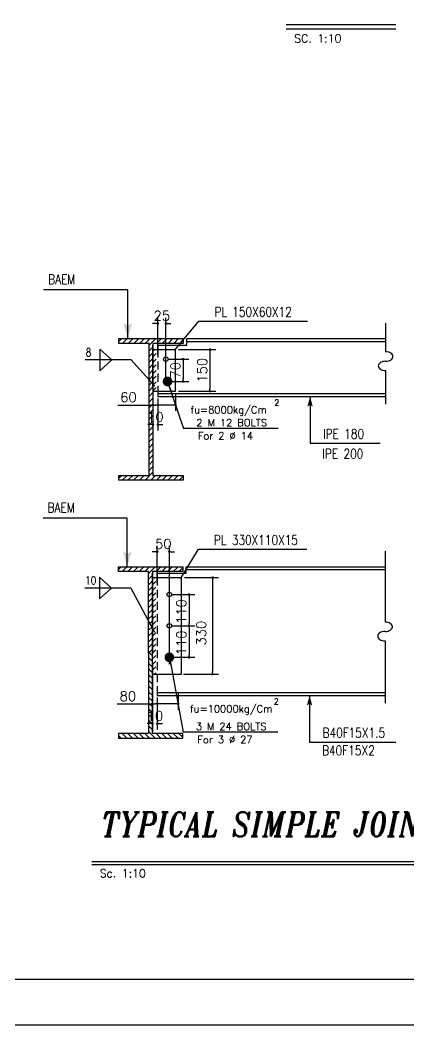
# Model space of a CAD drawing. Header units: inches. Extents: x 1387 to 2676, y -3554 to -2136.
# Drawn here: x 2513.73 to 2525.82, y -3480.53 to -3449.32 of the extents above; entities that cross this region are included whole.
import ezdxf
from ezdxf.enums import TextEntityAlignment as Align

# ---------------------------------------------------------------- set-up
doc = ezdxf.new("R2010")
doc.units = ezdxf.units.IN
doc.header["$MEASUREMENT"] = 0
doc.linetypes.add('HIDDEN', pattern=[0.375, 0.25, -0.125])
for name, color, linetype in [('1', 1, 'Continuous'), ('1R', 1, 'Continuous'), ('2Y', 2, 'Continuous'), ('3', 3, 'HIDDEN'), ('3G', 3, 'Continuous'), ('4C', 4, 'Continuous'), ('col-new', 3, 'Continuous'), ('D', 1, 'Continuous'), ('DIM', 8, 'Continuous'), ('Hatch', 1, 'Continuous'), ('LAIN-1', 1, 'HIDDEN'), ('lateral brace', 5, 'Continuous'), ('Layer4', 118, 'Continuous'), ('Pich', 2, 'Continuous'), ('TRI1', 3, 'Continuous')]:
    doc.layers.add(name, color=color, linetype=linetype)
doc.styles.add('ITALICT', font='italict')
doc.styles.add('ROMANC', font='TXT.shx')
doc.styles.add('ROMANS', font='ROMANS')
doc.styles.add('ROMANT', font='romant')
doc.dimstyles.new('1-50-2', dxfattribs={"dimtxt": 0.3, "dimasz": 0.08, "dimexe": 0.18, "dimexo": 0.0625, "dimgap": 0.09, "dimtad": 1, "dimdec": 0, "dimlfac": 500, "dimdsep": 46, "dimtxsty": 'ROMANT', "dimblk": 'DOT', "dimcen": 0.09, "dimclrd": 1, "dimclre": 1, "dimclrt": 3, "dimadec": 0, "dimazin": 0, "dimtfac": 1, "dimtdec": 0, "dimtix": 1, "dimtofl": 0, "dimtmove": 2, "dimatfit": 3, "dimldrblk": 'DOT', "dimfxl": 1, "dimtolj": 1, "dimarcsym": 0})
doc.dimstyles.new('10', dxfattribs={"dimtxt": 0.2, "dimasz": 0.09, "dimexe": 0.18, "dimexo": 0.1, "dimgap": 0, "dimtad": 0, "dimdec": 3, "dimlfac": 100, "dimrnd": 0.5, "dimzin": 12, "dimdsep": 46, "dimtxsty": 'ROMANC', "dimblk": 'DOT', "dimcen": 0, "dimclrd": 1, "dimclre": 1, "dimclrt": 2, "dimadec": 1, "dimazin": 0, "dimtfac": 1, "dimtdec": 3, "dimtmove": 2, "dimatfit": 3, "dimldrblk": 'DOT', "dimfxl": 1, "dimtvp": 0.909091, "dimtolj": 1, "dimtzin": 12, "dimarcsym": 0})

# ---------------------------------------------------------------- blocks, each defined once
blk = doc.blocks.new('DOT')
at = {"layer": 'DIM', "color": 0, "linetype": 'ByBlock'}
blk.add_line((-0.5, 0), (-1, 0), dxfattribs=at)
at = {"layer": 'DIM', "color": 0, "linetype": 'ByBlock', "const_width": 0.5}
blk.add_lwpolyline([(-0.25, 0, 1), (0.25, 0, 1)], format="xyb", close=True, dxfattribs=at)
blk = doc.blocks.new('*D2849')
at = {"layer": 'D', "color": 1, "lineweight": -2, "transparency": 16777216}
for p, q in [((2518.656, -3459.549), (2519.812, -3459.549)), ((2519.632, -3459.629), (2519.632, -3460.763)), ((2518.656, -3460.843), (2519.812, -3460.843))]:
    blk.add_line(p, q, dxfattribs=at)
at = {"layer": 'Defpoints', "color": 0, "transparency": 16777216}
for p in [(2518.593, -3459.549), (2518.593, -3460.843), (2519.632, -3460.843)]:
    blk.add_point(p, dxfattribs=at)
at = {"layer": 'D', "color": 1, "lineweight": -2, "transparency": 16777216, "xscale": 0.08, "yscale": 0.08, "zscale": 0.08}
for p, rotation in [((2519.632, -3459.549), 90), ((2519.632, -3460.843), 270)]:
    blk.add_blockref('DOT', p, dxfattribs=dict(at, rotation=rotation))
at = {"layer": 'D', "color": 2, "transparency": 16777216, "insert": (2519.392, -3460.196), "char_height": 0.3, "attachment_point": 5, "rotation": 90, "style": 'ROMANS'}
blk.add_mtext('\\A1;150', dxfattribs=at)
blk = doc.blocks.new('_Dot')
at = {"layer": 'DIM', "color": 0, "lineweight": -2}
blk.add_line((-0.5, 0), (-1, 0), dxfattribs=at)
at = {"layer": 'DIM', "color": 0, "const_width": 0.5}
blk.add_lwpolyline([(-0.25, 0, 1), (0.25, 0, 1)], format="xyb", close=True, dxfattribs=at)
blk = doc.blocks.new('*D2889')
at = {"layer": 'D', "color": 1, "lineweight": -2, "transparency": 16777216}
for p, q in [((2517.86, -3461.072), (2517.86, -3462.063)), ((2518.01, -3461.072), (2518.01, -3462.063)), ((2517.78, -3461.883), (2517.7, -3461.883)), ((2518.09, -3461.883), (2518.17, -3461.883))]:
    blk.add_line(p, q, dxfattribs=at)
at = {"layer": 'Defpoints', "color": 0, "transparency": 16777216}
for p in [(2517.86, -3461.01), (2518.01, -3461.01), (2517.86, -3461.883)]:
    blk.add_point(p, dxfattribs=at)
at = {"layer": 'D', "color": 1, "lineweight": -2, "transparency": 16777216, "xscale": 0.08, "yscale": 0.08, "zscale": 0.08}
blk.add_blockref('DOT', (2517.86, -3461.883), dxfattribs=at)
at = {"layer": 'D', "color": 1, "lineweight": -2, "transparency": 16777216, "xscale": 0.08, "yscale": 0.08, "zscale": 0.08, "rotation": 180}
blk.add_blockref('DOT', (2518.01, -3461.883), dxfattribs=at)
at = {"layer": 'D', "color": 2, "transparency": 16777216, "insert": (2517.935, -3461.643), "char_height": 0.3, "attachment_point": 5, "style": 'ROMANS'}
blk.add_mtext('\\A1;10', dxfattribs=at)
blk = doc.blocks.new('*D2850')
at = {"layer": 'D', "color": 1, "lineweight": -2, "transparency": 16777216}
for p, q in [((2517.93, -3458.743), (2517.85, -3458.743)), ((2518.01, -3459.719), (2518.01, -3458.563)), ((2518.26, -3460.461), (2518.26, -3458.563)), ((2518.34, -3458.743), (2518.42, -3458.743))]:
    blk.add_line(p, q, dxfattribs=at)
at = {"layer": 'Defpoints', "color": 0, "transparency": 16777216}
for p in [(2518.26, -3458.743), (2518.01, -3459.782), (2518.26, -3460.523)]:
    blk.add_point(p, dxfattribs=at)
at = {"layer": 'D', "color": 1, "lineweight": -2, "transparency": 16777216, "xscale": 0.08, "yscale": 0.08, "zscale": 0.08}
blk.add_blockref('DOT', (2518.01, -3458.743), dxfattribs=at)
at = {"layer": 'D', "color": 1, "lineweight": -2, "transparency": 16777216, "xscale": 0.08, "yscale": 0.08, "zscale": 0.08, "rotation": 180}
blk.add_blockref('DOT', (2518.26, -3458.743), dxfattribs=at)
at = {"layer": 'D', "color": 2, "transparency": 16777216, "insert": (2518.135, -3458.503), "char_height": 0.3, "attachment_point": 5, "style": 'ROMANS'}
blk.add_mtext('\\A1;25', dxfattribs=at)
blk = doc.blocks.new('*D2851')
at = {"layer": 'D', "color": 1, "lineweight": -2, "transparency": 16777216}
for p, q in [((2518.323, -3459.849), (2518.979, -3459.849)), ((2518.799, -3459.929), (2518.799, -3460.463)), ((2518.224, -3460.543), (2518.979, -3460.543))]:
    blk.add_line(p, q, dxfattribs=at)
at = {"layer": 'Defpoints', "color": 0, "transparency": 16777216}
for p in [(2518.26, -3459.849), (2518.162, -3460.543), (2518.799, -3460.543)]:
    blk.add_point(p, dxfattribs=at)
at = {"layer": 'D', "color": 1, "lineweight": -2, "transparency": 16777216, "xscale": 0.08, "yscale": 0.08, "zscale": 0.08}
for p, rotation in [((2518.799, -3459.849), 90), ((2518.799, -3460.543), 270)]:
    blk.add_blockref('DOT', p, dxfattribs=dict(at, rotation=rotation))
at = {"layer": 'D', "color": 2, "transparency": 16777216, "insert": (2518.559, -3460.196), "char_height": 0.3, "attachment_point": 5, "rotation": 90, "style": 'ROMANS'}
blk.add_mtext('\\A1;70', dxfattribs=at)
blk = doc.blocks.new('*D2890')
at = {"layer": 'D', "color": 1, "lineweight": -2, "transparency": 16777216}
for p, q in [((2517.86, -3460.905), (2517.86, -3461.454)), ((2518.56, -3460.905), (2518.56, -3461.454)), ((2516.77, -3461.274), (2517.86, -3461.274)), ((2518.48, -3461.274), (2517.94, -3461.274))]:
    blk.add_line(p, q, dxfattribs=at)
at = {"layer": 'Defpoints', "color": 0, "transparency": 16777216}
for p in [(2517.86, -3460.843), (2518.56, -3460.843), (2517.86, -3461.274)]:
    blk.add_point(p, dxfattribs=at)
at = {"layer": 'D', "color": 1, "lineweight": -2, "transparency": 16777216, "xscale": 0.08, "yscale": 0.08, "zscale": 0.08, "rotation": 180}
blk.add_blockref('DOT', (2517.86, -3461.274), dxfattribs=at)
at = {"layer": 'D', "color": 1, "lineweight": -2, "transparency": 16777216, "xscale": 0.08, "yscale": 0.08, "zscale": 0.08}
blk.add_blockref('DOT', (2518.56, -3461.274), dxfattribs=at)
at = {"layer": 'D', "color": 2, "transparency": 16777216, "insert": (2517.096, -3461.034), "char_height": 0.3, "attachment_point": 5, "style": 'ROMANS'}
blk.add_mtext('\\A1;60', dxfattribs=at)
blk = doc.blocks.new('*D2855')
at = {"layer": 'D', "color": 1, "lineweight": -2, "transparency": 16777216}
for p, q in [((2518.84, -3466.635), (2519.896, -3466.635)), ((2519.716, -3466.715), (2519.716, -3469.555)), ((2518.807, -3469.635), (2519.896, -3469.635))]:
    blk.add_line(p, q, dxfattribs=at)
at = {"layer": 'Defpoints', "color": 0, "transparency": 16777216}
for p in [(2518.778, -3466.635), (2518.745, -3469.635), (2519.716, -3469.635)]:
    blk.add_point(p, dxfattribs=at)
at = {"layer": 'D', "color": 1, "lineweight": -2, "transparency": 16777216, "xscale": 0.08, "yscale": 0.08, "zscale": 0.08}
for p, rotation in [((2519.716, -3466.635), 90), ((2519.716, -3469.635), 270)]:
    blk.add_blockref('DOT', p, dxfattribs=dict(at, rotation=rotation))
at = {"layer": 'D', "color": 2, "transparency": 16777216, "insert": (2519.362, -3468.36), "char_height": 0.3, "attachment_point": 5, "rotation": 90, "style": 'ROMANS'}
blk.add_mtext('\\A1;330', dxfattribs=at)
blk = doc.blocks.new('*D2893')
at = {"layer": 'D', "color": 1, "lineweight": -2, "transparency": 16777216}
for p, q in [((2517.845, -3470.358), (2517.845, -3471.349)), ((2517.995, -3470.358), (2517.995, -3471.349)), ((2517.765, -3471.169), (2517.685, -3471.169)), ((2518.075, -3471.169), (2518.155, -3471.169))]:
    blk.add_line(p, q, dxfattribs=at)
at = {"layer": 'Defpoints', "color": 0, "transparency": 16777216}
for p in [(2517.845, -3470.296), (2517.995, -3470.296), (2517.845, -3471.169)]:
    blk.add_point(p, dxfattribs=at)
at = {"layer": 'D', "color": 1, "lineweight": -2, "transparency": 16777216, "xscale": 0.08, "yscale": 0.08, "zscale": 0.08}
blk.add_blockref('DOT', (2517.845, -3471.169), dxfattribs=at)
at = {"layer": 'D', "color": 1, "lineweight": -2, "transparency": 16777216, "xscale": 0.08, "yscale": 0.08, "zscale": 0.08, "rotation": 180}
blk.add_blockref('DOT', (2517.995, -3471.169), dxfattribs=at)
at = {"layer": 'D', "color": 2, "transparency": 16777216, "insert": (2517.92, -3470.929), "char_height": 0.3, "attachment_point": 5, "style": 'ROMANS'}
blk.add_mtext('\\A1;10', dxfattribs=at)
blk = doc.blocks.new('*D2856')
at = {"layer": 'D', "color": 1, "lineweight": -2, "transparency": 16777216}
for p, q in [((2517.915, -3465.829), (2517.835, -3465.829)), ((2517.995, -3466.805), (2517.995, -3465.649)), ((2518.37, -3469.322), (2518.37, -3465.649)), ((2518.45, -3465.829), (2518.53, -3465.829))]:
    blk.add_line(p, q, dxfattribs=at)
at = {"layer": 'Defpoints', "color": 0, "transparency": 16777216}
for p in [(2518.37, -3465.829), (2517.995, -3466.868), (2518.37, -3469.384)]:
    blk.add_point(p, dxfattribs=at)
at = {"layer": 'D', "color": 1, "lineweight": -2, "transparency": 16777216, "xscale": 0.08, "yscale": 0.08, "zscale": 0.08}
blk.add_blockref('DOT', (2517.995, -3465.829), dxfattribs=at)
at = {"layer": 'D', "color": 1, "lineweight": -2, "transparency": 16777216, "xscale": 0.08, "yscale": 0.08, "zscale": 0.08, "rotation": 180}
blk.add_blockref('DOT', (2518.37, -3465.829), dxfattribs=at)
at = {"layer": 'D', "color": 2, "transparency": 16777216, "insert": (2518.182, -3465.589), "char_height": 0.3, "attachment_point": 5, "style": 'ROMANS'}
blk.add_mtext('\\A1;50', dxfattribs=at)
blk = doc.blocks.new('*D2857')
at = {"layer": 'D', "color": 1, "lineweight": -2, "transparency": 16777216}
for p, q in [((2518.432, -3468.135), (2519.163, -3468.135)), ((2518.983, -3468.215), (2518.983, -3469.03)), ((2518.432, -3469.11), (2519.163, -3469.11))]:
    blk.add_line(p, q, dxfattribs=at)
at = {"layer": 'Defpoints', "color": 0, "transparency": 16777216}
for p in [(2518.37, -3468.135), (2518.37, -3469.11), (2518.983, -3469.11)]:
    blk.add_point(p, dxfattribs=at)
at = {"layer": 'D', "color": 1, "lineweight": -2, "transparency": 16777216, "xscale": 0.08, "yscale": 0.08, "zscale": 0.08}
for p, rotation in [((2518.983, -3468.135), 90), ((2518.983, -3469.11), 270)]:
    blk.add_blockref('DOT', p, dxfattribs=dict(at, rotation=rotation))
at = {"layer": 'D', "color": 2, "transparency": 16777216, "insert": (2518.743, -3468.665), "char_height": 0.3, "attachment_point": 5, "rotation": 90, "style": 'ROMANS'}
blk.add_mtext('\\A1;110', dxfattribs=at)
blk = doc.blocks.new('*D2858')
at = {"layer": 'D', "color": 1, "lineweight": -2, "transparency": 16777216}
for p, q in [((2517.845, -3470.191), (2517.845, -3470.739)), ((2518.645, -3470.191), (2518.645, -3470.739)), ((2516.747, -3470.559), (2517.845, -3470.559)), ((2518.565, -3470.559), (2517.925, -3470.559))]:
    blk.add_line(p, q, dxfattribs=at)
at = {"layer": 'Defpoints', "color": 0, "transparency": 16777216}
for p in [(2517.845, -3470.129), (2518.645, -3470.129), (2517.845, -3470.559)]:
    blk.add_point(p, dxfattribs=at)
at = {"layer": 'D', "color": 1, "lineweight": -2, "transparency": 16777216, "xscale": 0.08, "yscale": 0.08, "zscale": 0.08, "rotation": 180}
blk.add_blockref('DOT', (2517.845, -3470.559), dxfattribs=at)
at = {"layer": 'D', "color": 1, "lineweight": -2, "transparency": 16777216, "xscale": 0.08, "yscale": 0.08, "zscale": 0.08}
blk.add_blockref('DOT', (2518.645, -3470.559), dxfattribs=at)
at = {"layer": 'D', "color": 2, "transparency": 16777216, "insert": (2517.08, -3470.319), "char_height": 0.3, "attachment_point": 5, "style": 'ROMANS'}
blk.add_mtext('\\A1;80', dxfattribs=at)
blk = doc.blocks.new('*D2859')
at = {"layer": 'D', "color": 1, "lineweight": -2, "transparency": 16777216}
for p, q in [((2518.432, -3467.16), (2519.163, -3467.16)), ((2518.983, -3467.24), (2518.983, -3468.055)), ((2518.432, -3468.135), (2519.163, -3468.135))]:
    blk.add_line(p, q, dxfattribs=at)
at = {"layer": 'Defpoints', "color": 0, "transparency": 16777216}
for p in [(2518.37, -3467.16), (2518.37, -3468.135), (2518.983, -3468.135)]:
    blk.add_point(p, dxfattribs=at)
at = {"layer": 'D', "color": 1, "lineweight": -2, "transparency": 16777216, "xscale": 0.08, "yscale": 0.08, "zscale": 0.08}
for p, rotation in [((2518.983, -3467.16), 90), ((2518.983, -3468.135), 270)]:
    blk.add_blockref('DOT', p, dxfattribs=dict(at, rotation=rotation))
at = {"layer": 'D', "color": 2, "transparency": 16777216, "insert": (2518.743, -3467.69), "char_height": 0.3, "attachment_point": 5, "rotation": 90, "style": 'ROMANS'}
blk.add_mtext('\\A1;110', dxfattribs=at)

msp = doc.modelspace()

# ---------------------------------------------------------------- hatches: boundary and pattern name
at = {"layer": 'Hatch'}
h = msp.add_hatch(dxfattribs=at)
h.set_pattern_fill('ANSI31', color=256, style=0)
h.set_pattern_definition([(45, (822.21001, -4388.79758), (-0.088388348, 0.088388348), [])])
edge = h.paths.add_edge_path()
edge.add_line((2518.80045045, -3459.20989456), (2516.80045045, -3459.20989456))
edge.add_line((2516.80045045, -3459.20989456), (2516.80045045, -3459.35989456))
edge.add_line((2516.80045045, -3459.35989456), (2517.74045045, -3459.35989456))
edge.add_line((2517.74045045, -3459.35989456), (2517.74045045, -3460.36789437))
edge.add_arc((2517.74045045, -3460.39233116), 0.02443679, 0, 90.000000001, ccw=False)
edge.add_line((2517.76488724, -3460.39233116), (2517.83601366, -3460.39233116))
edge.add_arc((2517.86045045, -3460.39233116), 0.02443679, 89.999999999, 180, ccw=False)
edge.add_line((2517.86045045, -3460.36789437), (2517.86045045, -3459.35989456))
edge.add_line((2517.86045045, -3459.35989456), (2518.80045045, -3459.35989456))
edge.add_line((2518.80045045, -3459.35989456), (2518.80045045, -3459.28489456))
edge.add_line((2518.80045045, -3459.28489456), (2519.23227297, -3459.32143382))
edge.add_arc((2519.20318155, -3459.32143382), 0.02909142, -180, 0, ccw=False)
edge.add_arc((2519.20318155, -3459.32143382), 0.02909142, 0, 180, ccw=False)
edge.add_line((2519.23227297, -3459.32143382), (2518.80045045, -3459.28489456))
edge.add_line((2518.80045045, -3459.28489456), (2518.80045045, -3459.20989456))
edge = h.paths.add_edge_path()
edge.add_arc((2519.20318155, -3463.5042318), 0.02909142, 0, 180, ccw=False)
edge.add_line((2519.23227297, -3463.5042318), (2518.80045045, -3463.53489456))
edge.add_line((2518.80045045, -3463.53489456), (2518.80045045, -3463.45989456))
edge.add_line((2518.80045045, -3463.45989456), (2517.86045045, -3463.45989456))
edge.add_line((2517.86045045, -3463.45989456), (2517.86045045, -3462.22815726))
edge.add_line((2517.86045045, -3462.22815726), (2517.83770425, -3462.22815726))
edge.add_arc((2517.80861283, -3462.22815726), 0.02909142, -180, 0, ccw=False)
edge.add_arc((2517.80861283, -3462.22815726), 0.02909142, 0, 180, ccw=False)
edge.add_line((2517.83770425, -3462.22815726), (2517.86045045, -3462.22815726))
edge.add_line((2517.86045045, -3462.22815726), (2517.86045045, -3460.41676795))
edge.add_arc((2517.86045045, -3460.39233116), 0.02443679, 180, 270, ccw=False)
edge.add_line((2517.83601366, -3460.39233116), (2517.76488724, -3460.39233116))
edge.add_arc((2517.74045045, -3460.39233116), 0.02443679, -90, 0, ccw=False)
edge.add_line((2517.74045045, -3460.41676795), (2517.74045045, -3463.45989456))
edge.add_line((2517.74045045, -3463.45989456), (2516.80045045, -3463.45989456))
edge.add_line((2516.80045045, -3463.45989456), (2516.80045045, -3463.60989456))
edge.add_line((2516.80045045, -3463.60989456), (2518.80045045, -3463.60989456))
edge.add_line((2518.80045045, -3463.60989456), (2518.80045045, -3463.53489456))
edge.add_line((2518.80045045, -3463.53489456), (2519.23227297, -3463.5042318))
edge.add_arc((2519.20318155, -3463.5042318), 0.02909142, -180, 0, ccw=False)
h = msp.add_hatch(dxfattribs=at)
h.set_pattern_fill('ANSI31', color=256, style=0)
h.set_pattern_definition([(45, (801.32902, -4387.88047), (-0.088388348, 0.088388348), [])])
h.paths.add_polyline_path([(2517.86045045, -3460.84278694), (2517.88421089, -3460.84278694), (2517.86045045, -3460.40163266)], flags=17)
h.paths.add_polyline_path([(2517.96045045, -3459.54886101), (2517.86045045, -3459.54886101), (2517.86045045, -3460.40163266), (2517.88421089, -3460.84278694), (2517.96045045, -3460.84278694)])
h = msp.add_hatch(dxfattribs=at)
h.set_pattern_fill('ANSI31', color=256, style=0)
h.set_pattern_definition([(45, (801.31321, -4394.96638), (-0.088388348, 0.088388348), [])])
h.paths.add_polyline_path([(2517.84463758, -3468.5286947), (2517.84463758, -3469.63476878), (2517.84463758, -3467.48754043)], flags=17)
h.paths.add_polyline_path([(2517.94463758, -3466.63476878), (2517.84463758, -3466.63476878), (2517.84463758, -3467.48754043), (2517.84463758, -3469.63476878), (2517.94463758, -3469.63476878)])

# ---------------------------------------------------------------- linework, layer by layer
at = {"color": 1, "linetype": 'ByBlock', "ltscale": 3}
for p, q in [((2521.75661851, -3461.99852665), (2518.81042757, -3461.99852665)), ((2521.74080563, -3471.43294827), (2518.7946147, -3471.43294827))]:
    msp.add_line(p, q, dxfattribs=at)
at = {"color": 6}
msp.add_line((2515.96100146, -3475.45034673), (2550.11943413, -3475.45034673), dxfattribs=at)
at = {"color": 2}
msp.add_line((2515.96100146, -3475.55034673), (2550.11943413, -3475.55034673), dxfattribs=at)
at = {"layer": '1'}
msp.add_lwpolyline([(2495.25023678, -3479.11241667), (2576.51858695, -3479.11241667), (2576.51858695, -3422.47942003), (2495.25023678, -3422.47942003)], close=True, dxfattribs=at)
at = {"layer": '1R'}
for p, q in [((2517.07563967, -3457.6987628), (2514.46085271, -3457.6987628)), ((2518.5337574, -3459.58472412), (2519.28976552, -3458.66682557)), ((2519.28976552, -3458.66682557), (2522.66029326, -3458.66682557)), ((2517.18446697, -3459.87345009), (2515.75338906, -3459.87345009)), ((2517.18446697, -3459.87345009), (2517.9195151, -3460.69217931)), ((2522.74573613, -3462.45827363), (2524.9235405, -3462.45827363)), ((2517.0598268, -3464.78467056), (2514.44503983, -3464.78467056)), ((2518.71794452, -3466.67063188), (2519.27395265, -3465.75273334)), ((2519.27395265, -3465.75273334), (2522.64448039, -3465.75273334)), ((2517.16865409, -3466.95935786), (2515.73757618, -3466.95935786)), ((2517.16865409, -3466.95935786), (2517.90370222, -3468.32613164)), ((2522.72992325, -3471.74418139), (2525.41635191, -3471.74418139))]:
    msp.add_line(p, q, dxfattribs=at)
at = {"layer": '2Y'}
for p, q in [((2525.09402657, -3458.72704064), (2525.09402657, -3459.62175328)), ((2525.09402657, -3460.20633311), (2525.09402657, -3461.24727185)), ((2525.0782137, -3465.8129484), (2525.0782137, -3468.01423552)), ((2525.0782137, -3468.59881536), (2525.0782137, -3470.53317961))]:
    msp.add_line(p, q, dxfattribs=at)
for centre, radius, start, end in [((2525.09402657, -3459.97978414), 0.35803086, 75.201495886, 89.999999997), ((2525.12161973, -3459.8753372), 0.25000057, 57.470460436, 75.201495889), ((2525.16369087, -3459.80937381), 0.17176278, 33.001544691, 57.470460436), ((2525.02436227, -3460.10166372), 0.17176278, 122.529539564, 146.998455308), ((2525.06643342, -3460.16762712), 0.25000057, 104.798504114, 122.529539568), ((2525.09402657, -3460.27207406), 0.35803086, 90, 104.798504111), ((2525.09402657, -3459.55601233), 0.35803086, 269.999999997, 284.798504111), ((2525.12161973, -3459.66045927), 0.25000057, 284.798504114, 302.529539564), ((2525.16369087, -3459.72642266), 0.17176278, 302.529539564, 326.998455309), ((2525.22755388, -3459.76789824), 0.09561354, 326.998455304, 33.001549259), ((2524.96049927, -3460.06018815), 0.09561354, 146.998455304, 213.001529412), ((2525.02436227, -3460.01871258), 0.17176278, 213.001544691, 237.470460436), ((2525.06643342, -3459.95274918), 0.25000057, 237.470460436, 255.201495889), ((2525.09402657, -3459.84830225), 0.35803086, 255.201495889, 270.000000003), ((2525.0782137, -3468.37226638), 0.35803086, 75.201495886, 89.999999997), ((2525.10580685, -3468.26781945), 0.25000057, 57.470460436, 75.201495889), ((2525.147878, -3468.20185605), 0.17176278, 33.001544691, 57.470460436), ((2525.21174101, -3468.16038048), 0.09561354, 326.998455304, 33.001549259), ((2524.94468639, -3468.4526704), 0.09561354, 146.998455304, 213.001529412), ((2525.0085494, -3468.49414597), 0.17176278, 122.529539564, 146.998455308), ((2525.05062055, -3468.56010937), 0.25000057, 104.798504114, 122.529539568), ((2525.0782137, -3468.6645563), 0.35803086, 90, 104.798504111), ((2525.0782137, -3467.94849458), 0.35803086, 269.999999997, 284.798504111), ((2525.10580685, -3468.05294151), 0.25000057, 284.798504114, 302.529539564), ((2525.147878, -3468.11890491), 0.17176278, 302.529539564, 326.998455309), ((2525.0085494, -3468.41119483), 0.17176278, 213.001544691, 237.470460436), ((2525.05062055, -3468.34523143), 0.25000057, 237.470460436, 255.201495889), ((2525.0782137, -3468.24078449), 0.35803086, 255.201495889, 270.000000003)]:
    msp.add_arc(centre, radius, start, end, dxfattribs=at)
at = {"layer": '3'}
for points in [[(2517.07563967, -3459.20989456), (2517.07563967, -3458.81927798), (2516.94799907, -3458.73363452)], [(2517.07563967, -3459.20989456), (2517.07563967, -3458.81927798), (2517.20328027, -3458.73363452)], [(2522.74573613, -3461.00989456), (2522.74573613, -3461.26712987), (2522.66168012, -3461.32352922)], [(2522.74573613, -3461.00989456), (2522.74573613, -3461.26712987), (2522.82979213, -3461.32352922)], [(2517.0598268, -3466.29580233), (2517.0598268, -3465.90518575), (2516.93218619, -3465.81954228)], [(2517.0598268, -3466.29580233), (2517.0598268, -3465.90518575), (2517.1874674, -3465.81954228)], [(2522.72992325, -3470.29580233), (2522.72992325, -3470.55303764), (2522.64586724, -3470.60943699)], [(2522.72992325, -3470.29580233), (2522.72992325, -3470.55303764), (2522.81397926, -3470.60943699)]]:
    msp.add_solid(points, dxfattribs=at)
at = {"layer": '3G'}
for p, q in [((2522.00455051, -3449.45126342), (2525.41312587, -3449.45126342)), ((2522.00455051, -3449.58567681), (2525.41312587, -3449.58567681)), ((2518.90922083, -3459.20989456), (2525.09402657, -3459.20989456)), ((2518.90922083, -3459.41570329), (2518.90922083, -3459.20989456)), ((2518.90922083, -3459.30189456), (2525.09402657, -3459.30189456)), ((2516.20917929, -3459.53931723), (2516.58388181, -3459.87432242)), ((2516.20917929, -3459.53931723), (2516.20917929, -3460.20758296)), ((2517.86045045, -3460.75989456), (2517.86045045, -3459.41596863)), ((2517.86045045, -3459.54886101), (2518.56045045, -3459.54886101)), ((2518.01045045, -3459.41570329), (2518.90922083, -3459.41570329)), ((2518.01045045, -3459.41570329), (2518.01045045, -3459.54886101)), ((2518.56045045, -3460.84278694), (2518.56045045, -3459.54886101)), ((2516.20917929, -3460.20758296), (2516.58388181, -3459.87257777)), ((2517.86045045, -3460.84278694), (2518.56045045, -3460.84278694)), ((2518.01045045, -3460.75989456), (2518.01045045, -3461.00989456)), ((2518.01045045, -3460.91789456), (2525.09402657, -3460.91789456)), ((2518.01045045, -3461.00989456), (2525.09402657, -3461.00989456)), ((2517.84463758, -3468.84580233), (2517.84463758, -3466.5018764)), ((2517.99463758, -3466.50161105), (2518.89340796, -3466.50161105)), ((2517.99463758, -3466.50161105), (2517.99463758, -3466.63476878)), ((2518.89340796, -3466.29580233), (2525.0782137, -3466.29580233)), ((2518.89340796, -3466.50161105), (2518.89340796, -3466.29580233)), ((2518.89340796, -3466.38780233), (2525.0782137, -3466.38780233)), ((2516.19336641, -3466.625225), (2516.56806894, -3466.96023019)), ((2516.19336641, -3466.625225), (2516.19336641, -3467.29349072)), ((2517.84463758, -3466.63476878), (2518.74463758, -3466.63476878)), ((2518.74463758, -3469.63476878), (2518.74463758, -3466.63476878)), ((2516.19336641, -3467.29349072), (2516.56806894, -3466.95848553)), ((2517.84463758, -3469.2730654), (2517.84463758, -3471.41699133)), ((2517.84463758, -3469.63476878), (2518.74463758, -3469.63476878)), ((2517.99463758, -3470.04580233), (2517.99463758, -3470.29580233)), ((2517.99463758, -3470.20380233), (2525.0782137, -3470.20380233)), ((2517.99463758, -3470.29580233), (2525.0782137, -3470.29580233))]:
    msp.add_line(p, q, dxfattribs=at)
at = {"layer": 'col-new', "color": 1, "linetype": 'HIDDEN'}
for p, q in [((2518.01045045, -3459.54886101), (2518.01045045, -3460.84278694)), ((2517.99463758, -3466.63476878), (2517.99463758, -3470.1286947))]:
    msp.add_line(p, q, dxfattribs=at)
at = {"layer": 'DIM'}
msp.add_lwpolyline([(2493.83441186, -3480.52824158), (2577.93441186, -3480.52824158), (2577.93441186, -3421.06359512), (2493.83441186, -3421.06359512)], close=True, dxfattribs=at)
at = {"layer": 'Hatch'}
for p, q in [((2516.78463758, -3466.38257873), (2516.87141398, -3466.29580233)), ((2516.89819068, -3466.44580233), (2517.04819068, -3466.29580233)), ((2517.07496737, -3466.44580233), (2517.22496737, -3466.29580233)), ((2517.25174407, -3466.44580233), (2517.40174407, -3466.29580233)), ((2517.42852076, -3466.44580233), (2517.57852076, -3466.29580233)), ((2517.60529746, -3466.44580233), (2517.75529746, -3466.29580233)), ((2517.72463758, -3466.5032389), (2517.93207415, -3466.29580233)), ((2517.95885085, -3466.44580233), (2518.10885085, -3466.29580233)), ((2518.13562754, -3466.44580233), (2518.28562754, -3466.29580233)), ((2518.31240424, -3466.44580233), (2518.46240424, -3466.29580233)), ((2518.48918093, -3466.44580233), (2518.63918093, -3466.29580233)), ((2518.66595763, -3466.44580233), (2518.78463758, -3466.32712238)), ((2517.72463758, -3466.68001559), (2517.84463758, -3466.56001559)), ((2517.72463758, -3466.85679229), (2517.84463758, -3466.73679229)), ((2517.72463758, -3467.03356899), (2517.84463758, -3466.91356899)), ((2517.72463758, -3467.21034568), (2517.84463758, -3467.09034568)), ((2517.72463758, -3467.38712238), (2517.84463758, -3467.26712238)), ((2517.72463758, -3467.56389907), (2517.82552549, -3467.46301116)), ((2517.82940982, -3467.45912683), (2517.84463758, -3467.44389907)), ((2517.72463758, -3467.74067577), (2517.84463758, -3467.62067577)), ((2517.72463758, -3467.91745246), (2517.84463758, -3467.79745246)), ((2517.72463758, -3468.09422916), (2517.84463758, -3467.97422916)), ((2517.72463758, -3468.27100585), (2517.84463758, -3468.15100585)), ((2517.72463758, -3468.44778255), (2517.84463758, -3468.32778255)), ((2517.72463758, -3468.62455924), (2517.84463758, -3468.50455924)), ((2517.72463758, -3468.80133594), (2517.84463758, -3468.68133594)), ((2517.72463758, -3468.97811263), (2517.84463758, -3468.85811263)), ((2517.72463758, -3468.94075509), (2517.84463758, -3469.06075509)), ((2517.72463758, -3469.11753179), (2517.84463758, -3469.23753179)), ((2517.72463758, -3469.29430849), (2517.84463758, -3469.41430849)), ((2517.72463758, -3469.47108518), (2517.84463758, -3469.59108518)), ((2517.72463758, -3469.64786188), (2517.84463758, -3469.76786188)), ((2517.72463758, -3469.82463857), (2517.84463758, -3469.94463857)), ((2517.72463758, -3470.00141527), (2517.84463758, -3470.12141527)), ((2517.72463758, -3470.17819196), (2517.84463758, -3470.29819196)), ((2517.72463758, -3470.35496866), (2517.82552549, -3470.45585656)), ((2517.72463758, -3470.53174535), (2517.84463758, -3470.65174535)), ((2517.82940982, -3470.4597409), (2517.84463758, -3470.47496866)), ((2517.72463758, -3470.70852205), (2517.84463758, -3470.82852205)), ((2517.72463758, -3470.88529874), (2517.84463758, -3471.00529874)), ((2517.72463758, -3471.06207544), (2517.84463758, -3471.18207544)), ((2516.78463758, -3471.536289), (2516.87141398, -3471.6230654)), ((2516.89819068, -3471.4730654), (2517.04819068, -3471.6230654)), ((2517.07496737, -3471.4730654), (2517.22496737, -3471.6230654)), ((2517.25174407, -3471.4730654), (2517.40174407, -3471.6230654)), ((2517.42852076, -3471.4730654), (2517.57852076, -3471.6230654)), ((2517.60529746, -3471.4730654), (2517.75529746, -3471.6230654)), ((2517.72463758, -3471.23885213), (2517.84463758, -3471.35885213)), ((2517.72463758, -3471.41562883), (2517.93207415, -3471.6230654)), ((2517.95885085, -3471.4730654), (2518.10885085, -3471.6230654)), ((2518.13562754, -3471.4730654), (2518.28562754, -3471.6230654)), ((2518.31240424, -3471.4730654), (2518.46240424, -3471.6230654)), ((2518.48918093, -3471.4730654), (2518.63918093, -3471.6230654)), ((2518.66595763, -3471.4730654), (2518.78463758, -3471.59174535))]:
    msp.add_line(p, q, dxfattribs=at)
at = {"layer": 'LAIN-1', "ltscale": 10}
for p, q in [((2517.07563967, -3459.20989456), (2517.07563967, -3457.6987628)), ((2522.74573613, -3461.00989456), (2522.74573613, -3462.45827363)), ((2517.0598268, -3466.29580233), (2517.0598268, -3464.78467056)), ((2522.72992325, -3470.29580233), (2522.72992325, -3471.74418139))]:
    msp.add_line(p, q, dxfattribs=at)
at = {"layer": 'lateral brace'}
msp.add_lwpolyline([(2493.83441186, -3480.52824158), (2577.93441186, -3480.52824158), (2577.93441186, -3421.06359512), (2493.83441186, -3421.06359512)], close=True, dxfattribs=at)
at = {"layer": 'Layer4'}
msp.add_lwpolyline([(2577.93441186, -3421.06359512), (2493.83441186, -3421.06359512), (2493.83441186, -3480.52824158), (2577.93441186, -3480.52824158)], close=True, dxfattribs=at)
at = {"layer": 'Pich'}
for centre in [(2518.26045045, -3459.84886101), (2518.26045045, -3460.54278694), (2518.36963758, -3467.15976878), (2518.36963758, -3468.13476878), (2518.36963758, -3469.10976878)]:
    msp.add_circle(centre, 0.07, dxfattribs=at)
at = {"layer": 'TRI1', "ltscale": 10}
for points in [[(2516.80045045, -3459.20989456), (2518.80045045, -3459.20989456), (2518.80045045, -3459.35989456), (2517.86045045, -3459.35989456), (2517.86045045, -3463.45989456), (2518.80045045, -3463.45989456), (2518.80045045, -3463.60989456), (2516.80045045, -3463.60989456), (2516.80045045, -3463.45989456), (2517.74045045, -3463.45989456), (2517.74045045, -3459.35989456), (2516.80045045, -3459.35989456), (2516.80045045, -3459.20989456)], [(2516.78463758, -3466.29580233), (2518.78463758, -3466.29580233), (2518.78463758, -3466.44580233), (2517.84463758, -3466.44580233), (2517.84463758, -3468.99580233)], [(2517.72463758, -3468.99580233), (2517.72463758, -3466.44580233), (2516.78463758, -3466.44580233), (2516.78463758, -3466.29580233)], [(2516.78463758, -3471.6230654), (2518.78463758, -3471.6230654), (2518.78463758, -3471.4730654), (2517.84463758, -3471.4730654), (2517.84463758, -3468.9230654)], [(2517.72463758, -3468.9230654), (2517.72463758, -3471.4730654), (2516.78463758, -3471.4730654), (2516.78463758, -3471.6230654)]]:
    msp.add_lwpolyline(points, dxfattribs=at)

# ---------------------------------------------------------------- texts
at = {"layer": '2Y', "style": 'ROMANS', "width": 0.8}
for s, p in [('BAEM', (2514.60107817, -3457.52142841)), ('PL 150X60X12 ', (2519.77144644, -3458.53175976)), ('IPE 180', (2523.14858331, -3462.31967636)), ('IPE 200', (2523.12480541, -3462.93737848)), ('BAEM', (2514.5852653, -3464.60733618)), ('PL 330X110X15', (2519.75563356, -3465.61766753)), ('B40F15X1.5', (2523.13277043, -3471.60558413)), ('B40F15X2', (2523.11852233, -3472.15459065))]:
    msp.add_text(s, height=0.3, dxfattribs=at).set_placement(p)
at = {"layer": '2Y', "style": 'ROMANS'}
for s, height, p in [('2', 0.18, (2521.63408412, -3461.28700124)), ('fu=8000kg/Cm', 0.225, (2519.02607505, -3461.53612777)), ('fu=10000kg/Cm', 0.225, (2519.01026218, -3470.82203553)), ('2', 0.18, (2521.61827124, -3470.572909))]:
    msp.add_text(s, height=height, dxfattribs=at).set_placement(p)
for s, p in [('2 M 12 BOLTS', (2520.3070531, -3461.82262633)), ('For 2 %%C 14', (2520.11255406, -3462.23132974)), ('3 M 24 BOLTS', (2520.29124023, -3471.25704795)), ('For 3 %%C 27', (2520.09674119, -3471.66575136))]:
    msp.add_text(s, height=0.225, dxfattribs=at).set_placement(p, align=Align.MIDDLE)
at = {"layer": '3G', "style": 'ROMANS'}
for s, p in [('SC. 1:10', (2522.25186062, -3450.01329819)), ('Sc. 1:10', (2516.20320877, -3475.94505578))]:
    msp.add_text(s, height=0.249999993, dxfattribs=at).set_placement(p)
at = {"layer": '3G', "style": 'ROMANS', "width": 0.8}
for s, p in [('8', (2515.76930668, -3459.76170127)), ('10', (2515.75349381, -3466.84760904))]:
    msp.add_text(s, height=0.25, dxfattribs=at).set_placement(p)
at = {"layer": '4C', "style": 'ITALICT', "width": 0.8}
msp.add_text('TYPICAL SIMPLE JOINTS (J-S) & Beam to Beam CONNECTIONS ', height=0.75, dxfattribs=at).set_placement((2516.25441917, -3474.67482926))

# ---------------------------------------------------------------- dimensions: what is measured, and where the dimension line sits
at = {"layer": 'D'}
for base, p1, p2, text, picture, middle in [((2518.26045045, -3458.74312826), (2518.01045045, -3459.78170485), (2518.26045045, -3460.52328371), '25', '*D2850', (2518.13545045, -3458.50312826)), ((2517.86045045, -3461.88298597), (2518.01045045, -3461.00989456), (2517.86045045, -3461.00989456), '10', '*D2889', (2517.93545045, -3461.64298597)), ((2518.36963758, -3465.82903603), (2517.99463758, -3466.86761261), (2518.36963758, -3469.38419147), '50', '*D2856', (2518.18213758, -3465.58903603)), ((2517.84463758, -3471.16889374), (2517.99463758, -3470.29580233), (2517.84463758, -3470.29580233), '10', '*D2893', (2517.91963758, -3470.92889374))]:
    dim = msp.add_linear_dim(base=base, p1=p1, p2=p2, text=text, dimstyle='1-50-2', override={"dimtxsty": 'ROMANS', "dimclrt": 2, "dimtmove": 1}, dxfattribs=at)
    dim.commit()
    dim.dimension.update_dxf_attribs({"geometry": picture, "text_midpoint": middle})
dim = msp.add_linear_dim(base=(2519.63174716, -3460.84278694), p1=(2518.59332409, -3459.54886101), p2=(2518.59332409, -3460.84278694), angle=90, text='150', dimstyle='1-50-2', override={"dimtxsty": 'ROMANS', "dimclrt": 2, "dimtmove": 1}, dxfattribs=at)
dim.commit()
dim.dimension.update_dxf_attribs({"geometry": '*D2849', "text_midpoint": (2519.39174716, -3460.19582397)})
for base, p1, p2, text, picture, middle in [((2518.79876189, -3460.54278694), (2518.26045045, -3459.84886101), (2518.16193919, -3460.54278694), '70', '*D2851', (2518.79876189, -3460.19582397)), ((2519.71593429, -3469.63476878), (2518.77751121, -3466.63476878), (2518.74463758, -3469.63476878), '330', '*D2855', (2519.60205479, -3468.35976878)), ((2518.98294901, -3468.13476878), (2518.36963758, -3467.15976878), (2518.36963758, -3468.13476878), '110', '*D2859', (2518.98294901, -3467.69023518)), ((2518.98294901, -3469.10976878), (2518.36963758, -3468.13476878), (2518.36963758, -3469.10976878), '110', '*D2857', (2518.98294901, -3468.66523518))]:
    dim = msp.add_linear_dim(base=base, p1=p1, p2=p2, angle=90, text=text, dimstyle='1-50-2', override={"dimtxsty": 'ROMANS', "dimclrt": 2, "dimtmove": 1}, dxfattribs=at)
    dim.commit()
    dim.dimension.update_dxf_attribs({"geometry": picture, "text_midpoint": middle, "dimtype": 160})
for base, p1, p2, text, picture, middle in [((2517.86045045, -3461.2735261), (2518.56045045, -3460.84278694), (2517.86045045, -3460.84278694), '60', '*D2890', (2517.09600898, -3461.0335261)), ((2517.84463758, -3470.55943386), (2518.64463758, -3470.1286947), (2517.84463758, -3470.1286947), '80', '*D2858', (2517.0801961, -3470.31943386))]:
    dim = msp.add_linear_dim(base=base, p1=p1, p2=p2, text=text, dimstyle='1-50-2', override={"dimtxsty": 'ROMANS', "dimclrt": 2, "dimtmove": 1}, dxfattribs=at)
    dim.commit()
    dim.dimension.update_dxf_attribs({"geometry": picture, "text_midpoint": middle, "dimtype": 160})

# ---------------------------------------------------------------- leaders
at = {"linetype": 'ByBlock', "ltscale": 3}
for points in [[(2518.31403227, -3460.54244063), (2518.81042757, -3461.99852665)], [(2518.36963758, -3469.10976878), (2518.7946147, -3471.43294827)]]:
    msp.add_leader(points, dimstyle='10', override={"dimasz": 0.3, "dimgap": 0, "dimtad": 0}, dxfattribs=at)

doc.saveas('drawing.dxf')
